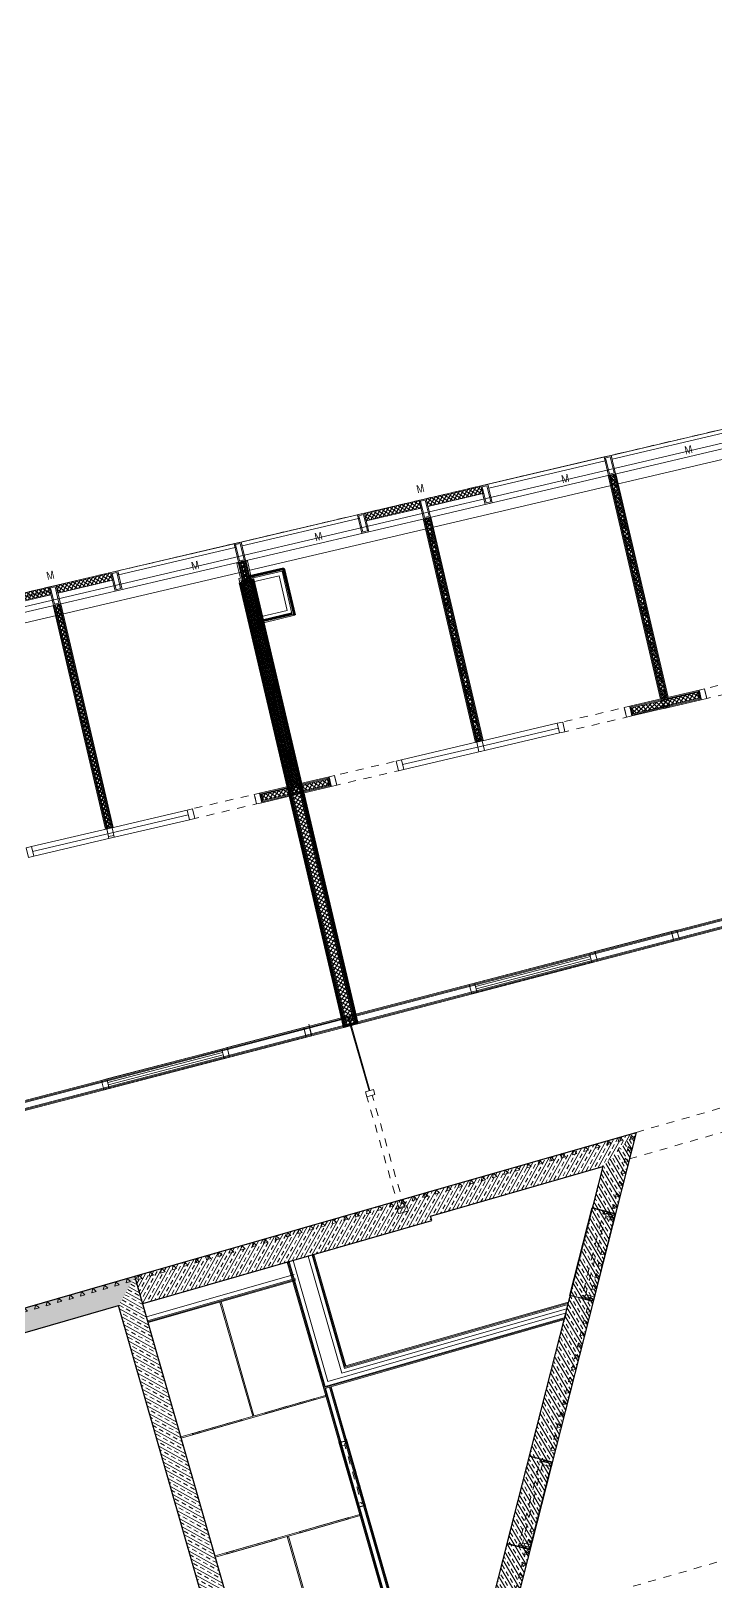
# Model space of a CAD drawing. Header units: metres. Extents: x 66528 to 66676, y 35171 to 35248.
# Drawn here: x 66561.99 to 66570.64, y 35195.59 to 35215.17 of the extents above; entities that cross this region are included whole.
import ezdxf

# ---------------------------------------------------------------- set-up
doc = ezdxf.new("R2010")
doc.units = ezdxf.units.M
doc.header["$LTSCALE"] = 0.00254
for name, pattern in [('Ohne Titel-22', [0.78736, 0.39368, -0.39368]), ('Ohne Titel-26', [0.629921, 0.314961, -0.314961]), ('Ohne Titel-4', [0.905512, 0.590551, -0.314961])]:
    doc.linetypes.add(name, pattern=pattern)
for name, color, linetype, lineweight in [('AUSBAU - Darstellungen - Akustik', 7, 'Continuous', 13), ('AUSBAU - Darstellungen - Fassade', 7, 'Continuous', 13), ('AUSBAU - Darstellungen - Trockenbau', 7, 'Continuous', 13), ('AUSBAU - Darstellungen - WC - Trennwände', 7, 'Continuous', 13), ('AUSBAU - Darstellungen - Wände - Mauerwerk', 7, 'Continuous', 25), ('AUSBAU - Objekte - Türen', 7, 'Continuous', 13), ('ROHBAU - Darstellungen - Brandwand', 7, 'Continuous', 25), ('ROHBAU - Darstellungen - Decken', 150, 'Continuous', 25), ('ROHBAU - Darstellungen - Sichtbetonklassen', 7, 'Continuous', 5), ('ROHBAU - Darstellungen - Wände', 7, 'Continuous', 25)]:
    doc.layers.add(name, color=color, linetype=linetype, lineweight=lineweight)
doc.styles.add('Arial Narrow', font='ARIALN.TTF')
pattern_1 = [(-31.81, (-49097.831047, 56890.965385), (-0.021084164869, -0.033992028356), []), (-121.81, (-49097.942617, 56890.78551), (-0.034095060302, 0.020917142802), [])]
pattern_2 = [(45, (-66593.299683, -34821.13429), (0.028284271247, -0.028284271247), []), (-45, (-66593.150012, -34821.28396), (-0.02814516536, -0.028422696334), [])]
pattern_3 = [(-45, (-34821.13429, 66593.299683), (-0.028284271247, -0.028284271247), []), (-135, (-34821.28396, 66593.150012), (-0.028422696334, 0.02814516536), [])]
pattern_4 = [(148.19, (115660.147995, -21683.035502), (0.02108416487, 0.033992028356), []), (58.19, (115660.259566, -21682.855628), (0.034095060302, -0.020917142802), [])]

# ---------------------------------------------------------------- blocks, each defined once
blk = doc.blocks.new('SB 4')
at = {"layer": 'ROHBAU - Darstellungen - Sichtbetonklassen', "color": 251, "linetype": 'Continuous', "lineweight": 5, "flags": 128}
for points in [[(-0.121, -0.05), (-0.15, 0), (-0.179, -0.05)], [(-0.029, -0.05), (0, 0), (0.029, -0.05)]]:
    blk.add_lwpolyline(points, close=True, dxfattribs=at)
blk = doc.blocks.new('Gruppe-190-1')
at = {"layer": 'ROHBAU - Darstellungen - Sichtbetonklassen', "color": 7, "rotation": 255.8550094128717}
for p in [(66569.574, 35201.046), (66569.5, 35200.755), (66569.426, 35200.463), (66569.352, 35200.172), (66569.204, 35199.589), (66569.129, 35199.297), (66569.055, 35199.006), (66568.981, 35198.715), (66568.907, 35198.423), (66568.833, 35198.132), (66568.758, 35197.84), (66568.684, 35197.549), (66568.684, 35197.549), (66568.684, 35197.549), (66568.61, 35197.257), (66568.61, 35197.257), (66568.313, 35196.091), (66568.239, 35195.8), (66568.165, 35195.509), (66568.091, 35195.217), (66568.017, 35194.926)]:
    blk.add_blockref('SB 4', p, dxfattribs=at)
blk = doc.blocks.new('Gruppe-191-1')
at = {"layer": 'ROHBAU - Darstellungen - Sichtbetonklassen', "color": 7, "rotation": 16.15500941286637}
for p in [(66569.276, 35201.165), (66569.42, 35201.207), (66568.698, 35200.999), (66568.987, 35201.082), (66567.831, 35200.75), (66568.12, 35200.833), (66568.12, 35200.833), (66568.409, 35200.916), (66567.252, 35200.584), (66567.541, 35200.667), (66566.674, 35200.418), (66566.963, 35200.501), (66565.807, 35200.169), (66566.096, 35200.252), (66566.385, 35200.335), (66565.229, 35200.003), (66565.518, 35200.086), (66564.362, 35199.754), (66564.651, 35199.837), (66564.94, 35199.92), (66563.784, 35199.588), (66564.073, 35199.671), (66563.205, 35199.422), (66563.495, 35199.505), (66563.495, 35199.505), (66562.338, 35199.173), (66562.627, 35199.256), (66562.916, 35199.339), (66561.76, 35199.007), (66562.049, 35199.09), (66561.182, 35198.841), (66561.471, 35198.924), (66560.315, 35198.592), (66560.604, 35198.675), (66560.893, 35198.758), (66559.737, 35198.426), (66560.026, 35198.509), (66559.159, 35198.26), (66559.448, 35198.343), (66558.291, 35198.011), (66558.58, 35198.094), (66558.869, 35198.177), (66558.869, 35198.177), (66557.713, 35197.845), (66558.002, 35197.928), (66556.846, 35197.596), (66557.135, 35197.679), (66557.424, 35197.762), (66556.268, 35197.43), (66556.557, 35197.513), (66555.69, 35197.264), (66555.979, 35197.347), (66554.823, 35197.015), (66555.112, 35197.098), (66555.401, 35197.181), (66554.244, 35196.849), (66554.533, 35196.932), (66553.666, 35196.683), (66553.955, 35196.766), (66553.377, 35196.6), (66551.065, 35195.936), (66551.354, 35196.019)]:
    blk.add_blockref('SB 4', p, dxfattribs=at)
blk = doc.blocks.new('Tür_STB_114cm_30cm')
at = {"layer": 'AUSBAU - Objekte - Türen', "lineweight": 25}
for p, q in [((-1.14, 0.15), (-1.14, -0.15)), ((0, 0.15), (0, -0.15)), ((0, 0.15), (0, -0.15))]:
    blk.add_line(p, q, dxfattribs=at)
at = {"layer": 'AUSBAU - Objekte - Türen', "color": 254, "lineweight": 5}
for p, q in [((-1.115, 0.135), (-1.14, 0.015)), ((-1.115, 0.015), (-1.14, 0.135)), ((-0.025, 0.135), (0, 0.015)), ((-0.025, 0.015), (0, 0.135))]:
    blk.add_line(p, q, dxfattribs=at)
at = {"layer": 'AUSBAU - Objekte - Türen', "color": 255, "linetype": 'Continuous', "lineweight": 25, "flags": 128}
blk.add_lwpolyline([(-1.14, 0.15), (-1.14, -0.15), (0, -0.15), (0, 0.15)], close=True, dxfattribs=at)
at = {"layer": 'AUSBAU - Objekte - Türen', "lineweight": 18, "flags": 128}
for points in [[(-1.115, 0.135), (-1.115, 0.015), (-1.14, 0.015), (-1.14, 0.135)], [(-1.125, 0.15), (-1.08, 0.15), (-1.08, 0.04), (-1.1, 0.04), (-1.1, 0), (-1.125, 0), (-1.125, 0.015), (-1.115, 0.015), (-1.115, 0.135), (-1.125, 0.135)], [(-0.015, 0.15), (-0.06, 0.15), (-0.06, 0.04), (-0.04, 0.04), (-0.04, 0), (-0.015, 0), (-0.015, 0.015), (-0.025, 0.015), (-0.025, 0.135), (-0.015, 0.135)], [(-0.025, 0.135), (-0.025, 0.015), (0, 0.015), (0, 0.135)]]:
    blk.add_lwpolyline(points, close=True, dxfattribs=at)
at = {"layer": 'AUSBAU - Objekte - Türen', "color": 9, "linetype": 'Ohne Titel-26', "lineweight": 5, "flags": 128}
blk.add_lwpolyline([(-1.1, 0.04), (-0.04, 0.04), (-0.04, 0), (-1.1, 0)], close=True, dxfattribs=at)
blk = doc.blocks.new('Nieschentür_2')
at = {"layer": 'AUSBAU - Objekte - Türen', "color": 253, "linetype": 'Ohne Titel-22'}
for p, q in [((0, -1.217), (0, 0.254)), ((0.07, -1.217), (0.07, 0.254))]:
    blk.add_line(p, q, dxfattribs=at)
at = {"layer": 'AUSBAU - Objekte - Türen'}
blk.add_line((0, -1.116), (0.07, -1.116), dxfattribs=at)
at = {"layer": 'AUSBAU - Objekte - Türen', "linetype": 'Ohne Titel-22'}
blk.add_line((0.07, -1.217), (0, -1.217), dxfattribs=at)
at = {"layer": 'AUSBAU - Objekte - Türen', "flags": 128}
for points in [[(0.07, 0.254), (-0.035, 0.254), (-0.035, 0.319), (0.07, 0.319)], [(0.095, -1.276), (-0.035, -1.276), (-0.035, -1.206), (0.095, -1.206)]]:
    blk.add_lwpolyline(points, close=True, dxfattribs=at)
blk = doc.blocks.new('BTS_kombi_flurtür_OG4')
at = {"layer": 'AUSBAU - Objekte - Türen', "linetype": 'Continuous'}
for p, q in [((-0.75, 0.077), (0.75, 0.077)), ((-0.75, 0.047), (0.75, 0.047))]:
    blk.add_line(p, q, dxfattribs=at)
at = {"layer": 'AUSBAU - Objekte - Türen', "linetype": 'Continuous', "lineweight": 5, "flags": 128}
for points in [[(-0.82, 0.125), (-0.75, 0.125), (-0.75, 0), (-0.82, 0)], [(-0.75, 0.125), (0.75, 0.125), (0.75, 0), (-0.75, 0)]]:
    blk.add_lwpolyline(points, close=True, dxfattribs=at)
at = {"layer": 'AUSBAU - Objekte - Türen', "flags": 128}
for points in [[(0.75, 0.125), (0.75, 0), (0.82, 0), (0.82, 0.125)], [(1.82, 0.125), (1.82, 0), (1.89, 0), (1.89, 0.125)]]:
    blk.add_lwpolyline(points, close=True, dxfattribs=at)
at = {"layer": 'AUSBAU - Objekte - Türen', "color": 255, "linetype": 'Continuous', "flags": 128}
blk.add_lwpolyline([(1.82, 0.125), (1.82, 0), (0.82, 0), (0.82, 0.125)], close=True, dxfattribs=at)
at = {"layer": 'AUSBAU - Objekte - Türen', "color": 253, "linetype": 'Ohne Titel-22', "flags": 128}
blk.add_lwpolyline([(1.82, 0.125), (1.82, 0), (0.82, 0), (0.82, 0.125)], close=True, dxfattribs=at)
blk = doc.blocks.new('WC_Tür_Leichtbau')
at = {"layer": 'AUSBAU - Darstellungen - WC - Trennwände', "flags": 128}
for points in [[(-0.3125, 0.0075), (-0.3125, -0.0075), (-0.3255, -0.0075), (-0.3255, 0.0075)], [(0.3255, 0.0075), (0.3255, -0.0075), (0.3125, -0.0075), (0.3125, 0.0075)]]:
    blk.add_lwpolyline(points, close=True, dxfattribs=at)
at = {"layer": 'AUSBAU - Darstellungen - WC - Trennwände', "color": 255, "linetype": 'Continuous', "flags": 128}
blk.add_lwpolyline([(0.3125, 0.0075), (0.3125, -0.0075), (-0.3125, -0.0075), (-0.3125, 0.0075)], close=True, dxfattribs=at)
at = {"layer": 'AUSBAU - Darstellungen - WC - Trennwände', "color": 253, "linetype": 'Ohne Titel-22', "flags": 128}
blk.add_lwpolyline([(0.3125, 0.0075), (0.3125, -0.0075), (-0.3125, -0.0075), (-0.3125, 0.0075)], close=True, dxfattribs=at)
blk = doc.blocks.new('Gl. 100_Anschluß A1 (2D)')
at = {"layer": 'AUSBAU - Darstellungen - Trockenbau', "linetype": 'Continuous', "lineweight": 5}
h = blk.add_hatch(dxfattribs=at)
h.set_pattern_fill('MF_IN WAND', color=253, style=0, pattern_type=2)
h.set_pattern_definition(pattern_2)
h.paths.add_polyline_path([(-0.05, 0.2525), (-0.05, 0.2775), (0.05, 0.2775), (0.05, 0.2525)])
at = {"layer": 'AUSBAU - Darstellungen - Trockenbau'}
for p, q in [((-0.0625, 0.2975), (-0.0875, 0.2975)), ((-0.0875, 0.2025), (-0.0875, 0.2975)), ((-0.0875, 0.2025), (-0.0425, 0.2025)), ((-0.0425, 0.2025), (-0.0675, 0.2025)), ((-0.0675, 0.01), (-0.0675, 0.2025)), ((-0.0625, 0.2275), (-0.0625, 0.2975)), ((-0.0625, 0.2525), (-0.0175, 0.2525)), ((-0.0625, 0.2275), (-0.0175, 0.2275)), ((-0.0625, 0.2275), (-0.0175, 0.2275)), ((-0.05, 0.2525), (-0.05, 0.318)), ((-0.0425, 0.01), (-0.0425, 0.2025)), ((-0.0425, 0.01), (-0.0425, 0.2025)), ((-0.0175, 0.2775), (-0.0175, 0.01)), ((-0.0175, 0.2775), (0.0175, 0.2775)), ((-0.0175, 0.2275), (-0.0175, 0.2525)), ((-0.0175, 0.01), (-0.0175, 0.2275)), ((0.0175, 0.2775), (0.0175, 0.01)), ((0.0175, 0.2525), (0.075, 0.2525)), ((0.0175, 0.2275), (0.0175, 0.2525)), ((0.0175, 0.2275), (0.0175, 0.01)), ((0.0175, 0.2275), (0.075, 0.2275)), ((0.0175, 0.2275), (0.0625, 0.2275)), ((0.0425, 0.2025), (0.0425, 0.01)), ((0.0425, 0.2025), (0.0425, 0.01)), ((0.0425, 0.2025), (0.0675, 0.2025)), ((0.0425, 0.2025), (0.0875, 0.2025)), ((0.05, 0.2525), (0.05, 0.318)), ((0.0625, 0.2975), (0.0625, 0.2275)), ((0.0625, 0.2975), (0.0875, 0.2975)), ((0.0675, 0.2025), (0.0675, 0.01)), ((0.0875, 0.2975), (0.0875, 0.2025)), ((-0.0425, 0.01), (-0.0675, 0.01)), ((-0.0175, 0.01), (-0.0425, 0.01)), ((-0.0175, 0.01), (0.0175, 0.01)), ((0.0175, 0.01), (0.0425, 0.01)), ((0.0425, 0.01), (0.0675, 0.01))]:
    blk.add_line(p, q, dxfattribs=at)
at = {"layer": 'AUSBAU - Darstellungen - Trockenbau', "lineweight": 50}
blk.add_line((-0.05, 0.2775), (0.05, 0.2775), dxfattribs=at)
at = {"layer": 'AUSBAU - Darstellungen - Trockenbau', "flags": 128}
blk.add_lwpolyline([(-0.0175, 0.01), (0.0175, 0.01), (0.0175, 0), (-0.0175, 0)], close=True, dxfattribs=at)
blk = doc.blocks.new('Pfosten ab 1.OG (2D)')
at = {"layer": 'AUSBAU - Darstellungen - Fassade', "flags": 128}
for points in [[(-0.045, 0.12), (0.045, 0.12), (0.045, -0.12), (-0.045, -0.12)], [(-0.03, 0.105), (0.03, 0.105), (0.03, -0.105), (-0.03, -0.105)]]:
    blk.add_lwpolyline(points, close=True, dxfattribs=at)
blk = doc.blocks.new('BTS-N_klappe1_OG4_GR (2D)')
at = {"layer": 'AUSBAU - Darstellungen - Fassade', "linetype": 'Continuous', "lineweight": 5}
h = blk.add_hatch(dxfattribs=at)
h.set_pattern_fill('DÄMMUNG GRAU', color=251, style=0, pattern_type=2)
h.set_pattern_definition([(45, (0, 0), (0.0264583, -0.0264583), []), (-45, (0.074835, -0.074835), (-0.0263285, -0.0265881), [])])
h.paths.add_polyline_path([(0.755, 0), (0.045, 0), (0.045, -0.1), (0.755, -0.1)])
at = {"layer": 'AUSBAU - Darstellungen - Fassade'}
for p, q in [((2.4, 0), (0, 0)), ((2.4, -0.24), (0, -0.24))]:
    blk.add_line(p, q, dxfattribs=at)
at = {"layer": 'AUSBAU - Darstellungen - Fassade', "flags": 128}
for points in [[(0.755, 0), (0.045, 0), (0.045, -0.1), (0.755, -0.1)], [(0.845, 0), (2.355, 0), (2.355, -0.05), (0.845, -0.05)]]:
    blk.add_lwpolyline(points, close=True, dxfattribs=at)
at = {"layer": 'AUSBAU - Darstellungen - Fassade', "color": 7}
for p in [(0, -0.12), (0.8, -0.12), (2.4, -0.12)]:
    blk.add_blockref('Pfosten ab 1.OG (2D)', p, dxfattribs=at)
blk = doc.blocks.new('Symbol-10 (2D)')
at = {"layer": 'AUSBAU - Darstellungen - Fassade'}
for p, q in [((0, 0.24), (1.6, 0.24)), ((0, 0), (1.6, 0))]:
    blk.add_line(p, q, dxfattribs=at)
at = {"layer": 'AUSBAU - Darstellungen - Fassade', "flags": 128}
blk.add_lwpolyline([(0.045, 0.05), (1.555, 0.05), (1.555, 0), (0.045, 0)], close=True, dxfattribs=at)
at = {"layer": 'AUSBAU - Darstellungen - Fassade', "color": 7, "xscale": -1, "rotation": 180}
blk.add_blockref('Pfosten ab 1.OG (2D)', (0, 0.12), dxfattribs=at)
blk = doc.blocks.new('Tür_TB_87.5cm_10cm-2')
at = {"layer": 'AUSBAU - Objekte - Türen', "lineweight": 18}
for p, q in [((-0.443, 0), (-0.443, -0.013)), ((-0.443, -0.013), (-0.443, 0)), ((0.432, 0), (0.432, -0.013)), ((0.432, -0.013), (0.432, 0)), ((-0.443, -0.013), (-0.428, -0.013)), ((-0.443, -0.1), (-0.443, -0.087)), ((-0.443, -0.087), (-0.443, -0.1)), ((-0.428, -0.087), (-0.443, -0.087)), ((0.432, -0.013), (0.417, -0.013)), ((0.417, -0.087), (0.432, -0.087)), ((0.432, -0.1), (0.432, -0.087)), ((0.432, -0.087), (0.432, -0.1))]:
    blk.add_line(p, q, dxfattribs=at)
at = {"layer": 'AUSBAU - Objekte - Türen', "color": 255, "lineweight": 25, "flags": 128}
blk.add_lwpolyline([(-0.443, 0), (-0.443, -0.013), (-0.428, -0.013), (-0.428, -0.087), (-0.443, -0.087), (-0.443, -0.1), (0.432, -0.1), (0.432, -0.087), (0.417, -0.087), (0.417, -0.013), (0.432, -0.013), (0.432, 0)], close=True, dxfattribs=at)
at = {"layer": 'AUSBAU - Objekte - Türen', "lineweight": 18, "flags": 128}
for points in [[(-0.428, -0.1), (-0.383, -0.1), (-0.383, -0.04), (-0.398, -0.04), (-0.398, 0), (-0.428, 0)], [(0.417, -0.1), (0.372, -0.1), (0.372, -0.04), (0.387, -0.04), (0.387, 0), (0.417, 0)]]:
    blk.add_lwpolyline(points, close=True, dxfattribs=at)
at = {"layer": 'AUSBAU - Objekte - Türen', "color": 9, "linetype": 'Ohne Titel-26', "lineweight": 5, "flags": 128}
blk.add_lwpolyline([(-0.383, -0.04), (-0.398, -0.04), (-0.398, -0.02), (-0.398, 0), (0.387, 0), (0.387, -0.04), (0.373, -0.04)], close=True, dxfattribs=at)

msp = doc.modelspace()

# ---------------------------------------------------------------- hatches: boundary and pattern name
at = {"layer": 'AUSBAU - Darstellungen - Trockenbau', "linetype": 'Continuous', "lineweight": 5}
h = msp.add_hatch(dxfattribs=at)
h.set_pattern_fill('MF_IN WAND', color=253, angle=-256.81, style=0, pattern_type=2)
h.set_pattern_definition([(148.19, (115669.494735, -21680.844965), (0.02108416487, 0.033992028356), []), (58.19, (115669.606305, -21680.66509), (0.034095060302, -0.020917142802), [])])
h.paths.add_polyline_path([(66569.964, 35206.744), (66570.013, 35206.755), (66569.351, 35209.578), (66569.303, 35209.567)])
h = msp.add_hatch(dxfattribs=at)
h.set_pattern_fill('MF_IN WAND', color=253, angle=-90, style=0, pattern_type=2)
h.set_pattern_definition(pattern_3)
h.paths.add_polyline_path([(66570.013, 35206.755), (66569.964, 35206.744), (66569.303, 35209.567), (66569.351, 35209.578)])
h = msp.add_hatch(dxfattribs=at)
h.set_pattern_fill('MF_IN WAND', color=253, angle=103.19, style=0, pattern_type=2)
h.set_pattern_definition([(148.19, (49097.831047, -56890.965385), (0.021084164869, 0.033992028356), []), (58.19, (49097.942617, -56890.78551), (0.034095060302, -0.020917142802), [])])
h.paths.add_polyline_path([(66567.628, 35206.196), (66567.676, 35206.207), (66567.015, 35209.031), (66566.966, 35209.019)])
h = msp.add_hatch(dxfattribs=at)
h.set_pattern_fill('MF_IN WAND', color=253, angle=-90, style=0, pattern_type=2)
h.set_pattern_definition(pattern_3)
h.paths.add_polyline_path([(66567.676, 35206.207), (66567.628, 35206.196), (66566.966, 35209.019), (66567.015, 35209.031)])
h = msp.add_hatch(dxfattribs=at)
h.set_pattern_fill('MF_IN WAND', color=253, angle=-90, style=0, pattern_type=2)
h.set_pattern_definition(pattern_3)
h.paths.add_polyline_path([(66567.676, 35206.207), (66567.628, 35206.196), (66566.966, 35209.019), (66567.015, 35209.031)])
h = msp.add_hatch(dxfattribs=at)
h.set_pattern_fill('MF_IN WAND', color=253, angle=103.19, style=0, pattern_type=2)
h.set_pattern_definition([(148.19, (49097.831046, -56890.965385), (0.02108416487, 0.033992028356), []), (58.19, (49097.942617, -56890.78551), (0.034095060302, -0.020917142802), [])])
h.paths.add_polyline_path([(66565.291, 35205.648), (66565.34, 35205.66), (66564.678, 35208.483), (66564.629, 35208.472)])
h = msp.add_hatch(dxfattribs=at)
h.set_pattern_fill('MF_IN WAND', color=253, angle=103.1922, style=0, pattern_type=2)
h.set_pattern_definition([(148.1922, (49100.015466, -56889.080123), (0.021082859654, 0.033992837905), []), (58.1922, (49100.12703, -56888.900244), (0.034095863437, -0.020915833631), [])])
h.paths.add_polyline_path([(66565.979, 35202.603), (66566.076, 35202.628), (66564.76, 35208.242), (66564.663, 35208.219)])
h = msp.add_hatch(dxfattribs=at)
h.set_pattern_fill('MF_IN WAND', color=253, angle=-256.81, style=0, pattern_type=2)
h.set_pattern_definition(pattern_4)
h.paths.add_polyline_path([(66562.954, 35205.101), (66563.003, 35205.112), (66562.341, 35207.936), (66562.293, 35207.924)])
h = msp.add_hatch(dxfattribs=at)
h.set_pattern_fill('MF_IN WAND', color=253, angle=-256.81, style=0, pattern_type=2)
h.set_pattern_definition(pattern_4)
h.paths.add_polyline_path([(66562.954, 35205.101), (66563.003, 35205.112), (66562.341, 35207.936), (66562.293, 35207.924)])
h = msp.add_hatch(dxfattribs=at)
h.set_pattern_fill('MF_IN WAND', color=253, angle=-166.81, style=0, pattern_type=2)
h.set_pattern_definition([(238.19, (123462.629074, 84307.951467), (-0.033992028356, 0.02108416487), []), (148.19, (123462.4492, 84308.063037), (0.020917142802, 0.034095060302), [])])
h.paths.add_polyline_path([(66570.45, 35206.755), (66570.433, 35206.828), (66569.946, 35206.714), (66569.963, 35206.641)])
h = msp.add_hatch(dxfattribs=at)
h.set_pattern_fill('MF_IN WAND', color=253, style=0, pattern_type=2)
h.set_pattern_definition(pattern_2)
h.paths.add_polyline_path([(66569.573, 35206.549), (66569.556, 35206.622), (66570.043, 35206.736), (66570.06, 35206.663)])
h = msp.add_hatch(dxfattribs=at)
h.set_pattern_fill('MF_IN WAND', color=253, angle=-166.81, style=0, pattern_type=2)
h.set_pattern_definition([(-121.81, (56890.965385, 49097.831047), (-0.03399202836, 0.02108416487), []), (-211.81, (56890.78551, 49097.942618), (0.0209171428, 0.0340950603), [])])
h.paths.add_polyline_path([(66565.776, 35205.659), (66565.759, 35205.732), (66565.272, 35205.618), (66565.289, 35205.545)])
h = msp.add_hatch(dxfattribs=at)
h.set_pattern_fill('HINTERLEGUNG_FLÄCHEN_TROCKENBAU', color=9, style=0, pattern_type=2)
h.set_pattern_definition([(45, (0, 0), (0.0396875, -0.0396875), [])])
h.paths.add_polyline_path([(66566.055, 35202.71), (66565.96, 35202.685), (66565.975, 35202.627), (66566.07, 35202.652)])
at = {"layer": 'AUSBAU - Darstellungen - Wände - Mauerwerk', "linetype": 'Continuous', "lineweight": 5}
h = msp.add_hatch(dxfattribs=at)
h.set_pattern_fill('MF_IN WAND', color=253, angle=-76.81, style=0, pattern_type=2)
h.set_pattern_definition(pattern_1)
h.paths.add_polyline_path([(66564.678, 35208.483), (66564.629, 35208.472), (66565.291, 35205.648), (66565.34, 35205.66)])
h = msp.add_hatch(dxfattribs=at)
h.set_pattern_fill('MF_IN WAND', color=253, angle=-76.81, style=0, pattern_type=2)
h.set_pattern_definition(pattern_1)
h.paths.add_polyline_path([(66562.341, 35207.936), (66562.293, 35207.924), (66562.954, 35205.101), (66563.003, 35205.112)])
h = msp.add_hatch(dxfattribs=at)
h.set_pattern_fill('MF_IN WAND', color=253, angle=-166.81, style=0, pattern_type=2)
h.set_pattern_definition([(-121.81, (56890.965386, 49097.831046), (-0.03399202836, 0.02108416487), []), (-211.81, (56890.78551, 49097.942617), (0.0209171428, 0.0340950603), [])])
h.paths.add_polyline_path([(66565.387, 35205.568), (66565.37, 35205.641), (66564.883, 35205.527), (66564.9, 35205.454)])
at = {"layer": 'ROHBAU - Darstellungen - Brandwand', "linetype": 'Continuous', "lineweight": 5}
h = msp.add_hatch(dxfattribs=at)
h.set_pattern_fill('STAHLBETON 1_5MM', angle=106.0207, style=0, pattern_type=2)
h.set_pattern_definition([(151.02071389, (0, 0), (0.03633700434, 0.06560961908), []), (151.02071389, (0.01938, 0.03499), (0.03633700434, 0.06560961908), [0.06, -0.04])])
h.paths.add_polyline_path([(66564.819, 35194.163), (66564.53, 35194.081), (66563.095, 35199.079), (66563.301, 35199.45)])
at = {"layer": 'ROHBAU - Darstellungen - Wände', "linetype": 'Continuous', "lineweight": 5}
h = msp.add_hatch(dxfattribs=at)
h.set_pattern_fill('STAHLBETON 1_5MM', angle=16.0207, style=0, pattern_type=2)
h.set_pattern_definition([(61.02072459, (0, 0), (0.06560962586, -0.03633699209), []), (61.02072459, (0.03499, -0.01938), (0.06560962586, -0.03633699209), [0.06, -0.04])])
h.paths.add_polyline_path([(66567.036, 35200.21), (66566.953, 35200.499), (66569.631, 35201.267), (66569.211, 35200.835)])
h = msp.add_hatch(dxfattribs=at)
h.set_pattern_fill('STAHLBETON 1_5MM', angle=-104.2793, style=0, pattern_type=2)
h.set_pattern_definition([(-59.27927541, (0, 0), (-0.06447506593, -0.03831404277), []), (-59.27927541, (-0.03439, -0.020435), (-0.06447506593, -0.03831404277), [0.06, -0.04])])
h.paths.add_polyline_path([(66569.211, 35200.835), (66569.631, 35201.267), (66567.974, 35194.757), (66567.726, 35194.998)])
h = msp.add_hatch(dxfattribs=at)
h.set_pattern_fill('STAHLBETON 1_5MM', angle=16.0207, style=0, pattern_type=2)
h.set_pattern_definition([(61.02072459, (0, 0), (0.06560962586, -0.03633699209), []), (61.02072459, (0.03499, -0.01938), (0.06560962586, -0.03633699209), [0.06, -0.04])])
h.paths.add_polyline_path([(66563.4, 35199.104), (66563.301, 35199.45), (66566.953, 35200.499), (66567.053, 35200.153)])
h = msp.add_hatch(dxfattribs=at)
h.set_pattern_fill('STAHLBETON 1_5MM', angle=16.0207, style=0, pattern_type=2)
h.set_pattern_definition([(61.02072459, (0, 0), (0.06560962586, -0.03633699209), []), (61.02072459, (0.03499, -0.01938), (0.06560962586, -0.03633699209), [0.06, -0.04])])
h.paths.add_polyline_path([(66554.039, 35196.478), (66553.667, 35196.684), (66563.301, 35199.45), (66563.095, 35199.079)])

# ---------------------------------------------------------------- linework, layer by layer
at = {"layer": 'AUSBAU - Darstellungen - Akustik'}
for p, q in [((66570.06, 35206.663), (66569.583, 35206.552)), ((66569.963, 35206.641), (66570.44, 35206.752)), ((66565.387, 35205.568), (66564.91, 35205.456))]:
    msp.add_line(p, q, dxfattribs=at)
at = {"layer": 'AUSBAU - Darstellungen - Trockenbau', "color": 253, "linetype": 'Ohne Titel-22', "lineweight": 13}
for p, q in [((66571.609, 35210.354), (66569.272, 35209.806)), ((66566.936, 35209.259), (66569.272, 35209.806)), ((66566.936, 35209.259), (66564.599, 35208.711)), ((66562.262, 35208.164), (66559.926, 35207.616))]:
    msp.add_line(p, q, dxfattribs=at)
at = {"layer": 'AUSBAU - Darstellungen - Trockenbau', "color": 7, "linetype": 'Continuous', "lineweight": 13}
for p, q in [((66593.807, 35209.992), (66565.99, 35202.735)), ((66593.836, 35209.87), (66566.022, 35202.614)), ((66569.376, 35209.584), (66569.278, 35209.561)), ((66569.278, 35209.561), (66569.376, 35209.584)), ((66569.94, 35206.738), (66569.278, 35209.561)), ((66569.94, 35206.738), (66569.278, 35209.561)), ((66570.037, 35206.761), (66569.376, 35209.584)), ((66570.037, 35206.761), (66569.376, 35209.584)), ((66567.039, 35209.037), (66566.942, 35209.014)), ((66566.942, 35209.014), (66567.039, 35209.037)), ((66566.942, 35209.014), (66567.039, 35209.037)), ((66567.603, 35206.19), (66566.942, 35209.014)), ((66567.603, 35206.19), (66566.942, 35209.014)), ((66567.603, 35206.19), (66566.942, 35209.014)), ((66567.701, 35206.213), (66567.039, 35209.037)), ((66567.701, 35206.213), (66567.039, 35209.037)), ((66567.701, 35206.213), (66567.039, 35209.037)), ((66564.702, 35208.489), (66564.605, 35208.466)), ((66565.267, 35205.643), (66564.605, 35208.466)), ((66565.364, 35205.665), (66564.702, 35208.489)), ((66562.366, 35207.941), (66562.268, 35207.918)), ((66562.366, 35207.941), (66562.268, 35207.918)), ((66562.93, 35205.095), (66562.268, 35207.918)), ((66562.93, 35205.095), (66562.268, 35207.918)), ((66563.027, 35205.118), (66562.366, 35207.941)), ((66563.027, 35205.118), (66562.366, 35207.941)), ((66570.427, 35206.852), (66569.94, 35206.738)), ((66570.427, 35206.852), (66570.455, 35206.73)), ((66569.551, 35206.647), (66570.037, 35206.761)), ((66569.551, 35206.647), (66569.579, 35206.525)), ((66569.579, 35206.525), (66570.066, 35206.639)), ((66570.037, 35206.761), (66569.94, 35206.738)), ((66569.94, 35206.738), (66570.037, 35206.761)), ((66570.455, 35206.73), (66569.969, 35206.616)), ((66565.753, 35205.757), (66565.267, 35205.643)), ((66565.364, 35205.665), (66565.267, 35205.643)), ((66565.782, 35205.635), (66565.295, 35205.521)), ((66565.753, 35205.757), (66565.782, 35205.635)), ((66552.649, 35199.254), (66565.992, 35202.735)), ((66565.99, 35202.735), (66566.022, 35202.614)), ((66566.02, 35202.613), (66565.992, 35202.735)), ((66552.589, 35199.109), (66566.02, 35202.613)), ((66565.299, 35199.649), (66565.226, 35199.628)), ((66565.686, 35198.028), (66565.226, 35199.628)), ((66565.737, 35198.121), (66565.299, 35199.649)), ((66565.49, 35199.704), (66565.562, 35199.725)), ((66565.49, 35199.704), (66565.915, 35198.224)), ((66565.562, 35199.725), (66565.967, 35198.317)), ((66565.311, 35199.47), (66563.449, 35198.936)), ((66565.331, 35199.398), (66563.469, 35198.864)), ((66568.751, 35198.986), (66565.737, 35198.121)), ((66565.915, 35198.224), (66568.754, 35199.039)), ((66565.967, 35198.317), (66568.775, 35199.123)), ((66568.751, 35198.986), (66568.729, 35198.902)), ((66568.754, 35199.039), (66568.775, 35199.123)), ((66563.449, 35198.936), (66563.469, 35198.864)), ((66568.729, 35198.902), (66565.686, 35198.028)), ((66565.686, 35198.028), (66566.628, 35194.745)), ((66565.782, 35198.055), (66566.725, 35194.773))]:
    msp.add_line(p, q, dxfattribs=at)
at = {"layer": 'AUSBAU - Darstellungen - Trockenbau', "color": 7, "linetype": 'Continuous', "lineweight": 5}
for p, q in [((66593.81, 35209.98), (66565.993, 35202.723)), ((66593.81, 35209.98), (66565.993, 35202.723)), ((66593.813, 35209.967), (66565.996, 35202.71)), ((66593.813, 35209.967), (66565.996, 35202.71)), ((66593.83, 35209.894), (66566.015, 35202.638)), ((66593.83, 35209.894), (66566.015, 35202.638)), ((66593.833, 35209.882), (66566.018, 35202.626)), ((66593.833, 35209.882), (66566.018, 35202.626)), ((66569.952, 35206.741), (66569.29, 35209.564)), ((66569.952, 35206.741), (66569.29, 35209.564)), ((66569.952, 35206.741), (66569.29, 35209.564)), ((66569.952, 35206.741), (66569.29, 35209.564)), ((66569.964, 35206.744), (66569.303, 35209.567)), ((66569.964, 35206.744), (66569.303, 35209.567)), ((66569.964, 35206.744), (66569.303, 35209.567)), ((66569.964, 35206.744), (66569.303, 35209.567)), ((66570.013, 35206.755), (66569.351, 35209.578)), ((66570.013, 35206.755), (66569.351, 35209.578)), ((66570.013, 35206.755), (66569.351, 35209.578)), ((66570.013, 35206.755), (66569.351, 35209.578)), ((66570.025, 35206.758), (66569.364, 35209.581)), ((66570.025, 35206.758), (66569.364, 35209.581)), ((66570.025, 35206.758), (66569.364, 35209.581)), ((66570.025, 35206.758), (66569.364, 35209.581)), ((66567.616, 35206.193), (66566.954, 35209.017)), ((66567.616, 35206.193), (66566.954, 35209.017)), ((66567.616, 35206.193), (66566.954, 35209.017)), ((66567.616, 35206.193), (66566.954, 35209.017)), ((66567.616, 35206.193), (66566.954, 35209.017)), ((66567.616, 35206.193), (66566.954, 35209.017)), ((66567.628, 35206.196), (66566.966, 35209.019)), ((66567.628, 35206.196), (66566.966, 35209.019)), ((66567.628, 35206.196), (66566.966, 35209.019)), ((66567.628, 35206.196), (66566.966, 35209.019)), ((66567.628, 35206.196), (66566.966, 35209.019)), ((66567.628, 35206.196), (66566.966, 35209.019)), ((66567.676, 35206.207), (66567.015, 35209.031)), ((66567.676, 35206.207), (66567.015, 35209.031)), ((66567.676, 35206.207), (66567.015, 35209.031)), ((66567.676, 35206.207), (66567.015, 35209.031)), ((66567.676, 35206.207), (66567.015, 35209.031)), ((66567.676, 35206.207), (66567.015, 35209.031)), ((66567.689, 35206.21), (66567.027, 35209.034)), ((66567.689, 35206.21), (66567.027, 35209.034)), ((66567.689, 35206.21), (66567.027, 35209.034)), ((66567.689, 35206.21), (66567.027, 35209.034)), ((66567.689, 35206.21), (66567.027, 35209.034)), ((66567.689, 35206.21), (66567.027, 35209.034)), ((66565.279, 35205.645), (66564.617, 35208.469)), ((66565.279, 35205.645), (66564.617, 35208.469)), ((66565.291, 35205.648), (66564.629, 35208.472)), ((66565.291, 35205.648), (66564.629, 35208.472)), ((66565.34, 35205.66), (66564.678, 35208.483)), ((66565.34, 35205.66), (66564.678, 35208.483)), ((66565.352, 35205.663), (66564.69, 35208.486)), ((66565.352, 35205.663), (66564.69, 35208.486)), ((66562.942, 35205.098), (66562.28, 35207.921)), ((66562.942, 35205.098), (66562.28, 35207.921)), ((66562.942, 35205.098), (66562.28, 35207.921)), ((66562.942, 35205.098), (66562.28, 35207.921)), ((66562.954, 35205.101), (66562.293, 35207.924)), ((66562.954, 35205.101), (66562.293, 35207.924)), ((66562.954, 35205.101), (66562.293, 35207.924)), ((66562.954, 35205.101), (66562.293, 35207.924)), ((66563.003, 35205.112), (66562.341, 35207.936)), ((66563.003, 35205.112), (66562.341, 35207.936)), ((66563.003, 35205.112), (66562.341, 35207.936)), ((66563.003, 35205.112), (66562.341, 35207.936)), ((66563.015, 35205.115), (66562.353, 35207.938)), ((66563.015, 35205.115), (66562.353, 35207.938)), ((66563.015, 35205.115), (66562.353, 35207.938)), ((66563.015, 35205.115), (66562.353, 35207.938)), ((66570.43, 35206.84), (66569.943, 35206.726)), ((66570.43, 35206.84), (66569.943, 35206.726)), ((66570.433, 35206.828), (66569.946, 35206.714)), ((66570.433, 35206.828), (66569.946, 35206.714)), ((66569.553, 35206.634), (66570.04, 35206.749)), ((66569.553, 35206.634), (66570.04, 35206.749)), ((66569.556, 35206.622), (66570.043, 35206.736)), ((66569.556, 35206.622), (66570.043, 35206.736)), ((66569.573, 35206.549), (66570.06, 35206.663)), ((66569.573, 35206.549), (66570.06, 35206.663)), ((66569.576, 35206.537), (66570.063, 35206.651)), ((66569.576, 35206.537), (66570.063, 35206.651)), ((66570.45, 35206.755), (66569.963, 35206.641)), ((66570.45, 35206.755), (66569.963, 35206.641)), ((66570.453, 35206.742), (66569.966, 35206.628)), ((66570.453, 35206.742), (66569.966, 35206.628)), ((66565.756, 35205.745), (66565.27, 35205.63)), ((66565.756, 35205.745), (66565.27, 35205.63)), ((66565.759, 35205.732), (66565.272, 35205.618)), ((66565.759, 35205.732), (66565.272, 35205.618)), ((66565.776, 35205.659), (66565.289, 35205.545)), ((66565.776, 35205.659), (66565.289, 35205.545)), ((66565.779, 35205.647), (66565.292, 35205.533)), ((66565.779, 35205.647), (66565.292, 35205.533)), ((66552.637, 35199.225), (66565.998, 35202.711)), ((66552.637, 35199.225), (66565.998, 35202.711)), ((66552.643, 35199.239), (66565.995, 35202.723)), ((66552.643, 35199.239), (66565.995, 35202.723)), ((66552.595, 35199.124), (66566.017, 35202.626)), ((66552.595, 35199.124), (66566.017, 35202.626)), ((66552.601, 35199.138), (66566.014, 35202.638)), ((66552.601, 35199.138), (66566.014, 35202.638)), ((66565.694, 35198.043), (66565.238, 35199.632)), ((66565.694, 35198.043), (66565.238, 35199.632)), ((66565.703, 35198.059), (66565.25, 35199.635)), ((66565.703, 35198.059), (66565.25, 35199.635)), ((66565.538, 35199.718), (66565.95, 35198.286)), ((66565.538, 35199.718), (66565.95, 35198.286)), ((66565.55, 35199.721), (66565.958, 35198.301)), ((66565.55, 35199.721), (66565.958, 35198.301)), ((66565.325, 35199.422), (66563.462, 35198.888)), ((66565.325, 35199.422), (66563.462, 35198.888)), ((66565.328, 35199.41), (66563.466, 35198.876)), ((66565.328, 35199.41), (66563.466, 35198.876)), ((66565.95, 35198.286), (66568.768, 35199.095)), ((66565.95, 35198.286), (66568.768, 35199.095)), ((66565.958, 35198.301), (66568.772, 35199.109)), ((66565.958, 35198.301), (66568.772, 35199.109)), ((66568.733, 35198.916), (66565.694, 35198.043)), ((66568.733, 35198.916), (66565.694, 35198.043)), ((66568.737, 35198.93), (66565.703, 35198.059)), ((66568.737, 35198.93), (66565.703, 35198.059)), ((66565.698, 35198.031), (66566.64, 35194.749)), ((66565.698, 35198.031), (66566.64, 35194.749)), ((66565.71, 35198.035), (66566.652, 35194.752)), ((66565.71, 35198.035), (66566.652, 35194.752)), ((66565.758, 35198.049), (66566.701, 35194.766)), ((66565.758, 35198.049), (66566.701, 35194.766)), ((66565.77, 35198.052), (66566.713, 35194.77)), ((66565.77, 35198.052), (66566.713, 35194.77))]:
    msp.add_line(p, q, dxfattribs=at)
at = {"layer": 'AUSBAU - Darstellungen - Trockenbau', "color": 160, "linetype": 'Continuous', "lineweight": 100}
for p, q in [((66564.701, 35208.277), (66565.182, 35208.389)), ((66565.182, 35208.389), (66565.321, 35207.796)), ((66564.918, 35207.732), (66565.285, 35207.818))]:
    msp.add_line(p, q, dxfattribs=at)
at = {"layer": 'AUSBAU - Darstellungen - Trockenbau', "color": 160, "linetype": 'Continuous', "lineweight": 13}
for p, q in [((66564.701, 35208.277), (66565.182, 35208.389)), ((66565.182, 35208.389), (66565.321, 35207.796)), ((66564.704, 35208.262), (66565.171, 35208.371)), ((66564.704, 35208.262), (66565.171, 35208.371)), ((66564.707, 35208.247), (66565.16, 35208.353)), ((66565.16, 35208.353), (66565.285, 35207.818)), ((66565.171, 35208.371), (66565.303, 35207.807)), ((66565.171, 35208.371), (66565.303, 35207.807)), ((66564.918, 35207.732), (66565.285, 35207.818)), ((66564.921, 35207.718), (66565.303, 35207.807)), ((66564.921, 35207.718), (66565.303, 35207.807)), ((66564.925, 35207.703), (66565.321, 35207.796)), ((66564.925, 35207.703), (66564.918, 35207.732))]:
    msp.add_line(p, q, dxfattribs=at)
at = {"layer": 'AUSBAU - Darstellungen - Trockenbau', "color": 5, "linetype": 'Continuous', "lineweight": 13}
for p, q in [((66564.797, 35208.251), (66564.626, 35208.211)), ((66565.943, 35202.593), (66564.626, 35208.211)), ((66565.955, 35202.597), (66564.638, 35208.214)), ((66565.955, 35202.597), (66564.638, 35208.214)), ((66566.088, 35202.631), (66564.772, 35208.245)), ((66566.088, 35202.631), (66564.772, 35208.245)), ((66566.112, 35202.637), (66564.797, 35208.251)), ((66566.112, 35202.637), (66565.943, 35202.593))]:
    msp.add_line(p, q, dxfattribs=at)
at = {"layer": 'AUSBAU - Darstellungen - Trockenbau', "color": 5, "linetype": 'Continuous', "lineweight": 100}
for p, q in [((66565.943, 35202.593), (66564.626, 35208.211)), ((66566.112, 35202.637), (66564.797, 35208.251))]:
    msp.add_line(p, q, dxfattribs=at)
at = {"layer": 'AUSBAU - Darstellungen - Trockenbau', "color": 5, "linetype": 'Continuous', "lineweight": 5}
for p, q in [((66565.967, 35202.6), (66564.651, 35208.216)), ((66565.967, 35202.6), (66564.651, 35208.216)), ((66565.979, 35202.603), (66564.663, 35208.219)), ((66565.979, 35202.603), (66564.663, 35208.219)), ((66566.076, 35202.628), (66564.76, 35208.242)), ((66566.076, 35202.628), (66564.76, 35208.242)), ((66566.1, 35202.634), (66564.784, 35208.248)), ((66566.1, 35202.634), (66564.784, 35208.248))]:
    msp.add_line(p, q, dxfattribs=at)
at = {"layer": 'AUSBAU - Darstellungen - Trockenbau'}
for p, q in [((66564.797, 35208.217), (66565.122, 35208.293)), ((66565.225, 35207.856), (66565.122, 35208.293)), ((66564.899, 35207.779), (66565.225, 35207.856)), ((66565.289, 35205.545), (66565.767, 35205.657)), ((66565.776, 35205.659), (66565.753, 35205.757)), ((66565.534, 35202.486), (66565.496, 35202.632))]:
    msp.add_line(p, q, dxfattribs=at)
at = {"layer": 'AUSBAU - Darstellungen - Trockenbau', "linetype": 'Continuous'}
for p, q in [((66567.701, 35206.213), (66566.669, 35205.971)), ((66567.666, 35206.141), (66566.683, 35205.91)), ((66567.681, 35206.08), (66566.697, 35205.849))]:
    msp.add_line(p, q, dxfattribs=at)
at = {"layer": 'AUSBAU - Darstellungen - Trockenbau', "color": 253, "linetype": 'Ohne Titel-22', "flags": 128}
msp.add_lwpolyline([(66565.85, 35205.651), (66565.822, 35205.773), (66566.601, 35205.955), (66566.629, 35205.834)], close=True, dxfattribs=at)
at = {"layer": 'AUSBAU - Darstellungen - Trockenbau', "flags": 128}
for points in [[(66566.697, 35205.849), (66566.669, 35205.971), (66566.601, 35205.955), (66566.629, 35205.834)], [(66565.752, 35205.654), (66565.735, 35205.727), (66565.747, 35205.73), (66565.764, 35205.656)], [(66565.767, 35205.644), (66565.744, 35205.742), (66565.756, 35205.745), (66565.779, 35205.647)], [(66565.85, 35205.651), (66565.822, 35205.773), (66565.753, 35205.757), (66565.782, 35205.635)]]:
    msp.add_lwpolyline(points, close=True, dxfattribs=at)
at = {"layer": 'AUSBAU - Darstellungen - Trockenbau', "linetype": 'Continuous', "lineweight": 13, "flags": 128}
msp.add_lwpolyline([(66566.055, 35202.71), (66565.96, 35202.685), (66565.975, 35202.627), (66566.07, 35202.652)], close=True, dxfattribs=at)
at = {"layer": 'AUSBAU - Darstellungen - WC - Trennwände'}
for p, q in [((66564.375, 35199.124), (66564.39, 35199.128)), ((66564.375, 35199.124), (66564.789, 35197.682)), ((66564.39, 35199.128), (66564.803, 35197.686)), ((66565.709, 35197.946), (66563.883, 35197.422)), ((66565.714, 35197.932), (66563.887, 35197.407)), ((66565.709, 35197.946), (66565.714, 35197.932)), ((66564.789, 35197.682), (66564.803, 35197.686)), ((66563.883, 35197.422), (66563.887, 35197.407)), ((66564.315, 35195.918), (66566.141, 35196.442)), ((66566.145, 35196.428), (66566.141, 35196.442)), ((66564.319, 35195.903), (66566.145, 35196.428)), ((66565.225, 35196.163), (66565.24, 35196.167)), ((66565.225, 35196.163), (66565.639, 35194.722)), ((66565.24, 35196.167), (66565.654, 35194.726)), ((66564.319, 35195.903), (66564.315, 35195.918))]:
    msp.add_line(p, q, dxfattribs=at)
at = {"layer": 'AUSBAU - Darstellungen - Wände - Mauerwerk', "color": 253, "linetype": 'Ohne Titel-22', "lineweight": 13}
msp.add_line((66562.262, 35208.164), (66564.599, 35208.711), dxfattribs=at)
at = {"layer": 'AUSBAU - Darstellungen - Wände - Mauerwerk', "color": 7, "linetype": 'Continuous', "lineweight": 13}
for p, q in [((66564.605, 35208.466), (66564.702, 35208.489)), ((66564.605, 35208.466), (66565.267, 35205.643)), ((66564.702, 35208.489), (66565.364, 35205.665)), ((66562.268, 35207.918), (66562.366, 35207.941)), ((66562.268, 35207.918), (66562.93, 35205.095)), ((66562.366, 35207.941), (66563.027, 35205.118)), ((66565.364, 35205.665), (66564.877, 35205.551)), ((66565.267, 35205.643), (66565.364, 35205.665)), ((66564.877, 35205.551), (66564.906, 35205.43)), ((66565.393, 35205.544), (66564.906, 35205.43))]:
    msp.add_line(p, q, dxfattribs=at)
at = {"layer": 'AUSBAU - Darstellungen - Wände - Mauerwerk', "color": 7, "linetype": 'Continuous', "lineweight": 5}
for p, q in [((66564.617, 35208.469), (66565.279, 35205.645)), ((66564.617, 35208.469), (66565.279, 35205.645)), ((66564.629, 35208.472), (66565.291, 35205.648)), ((66564.629, 35208.472), (66565.291, 35205.648)), ((66564.678, 35208.483), (66565.34, 35205.66)), ((66564.678, 35208.483), (66565.34, 35205.66)), ((66564.69, 35208.486), (66565.352, 35205.663)), ((66564.69, 35208.486), (66565.352, 35205.663)), ((66562.28, 35207.921), (66562.942, 35205.098)), ((66562.28, 35207.921), (66562.942, 35205.098)), ((66562.293, 35207.924), (66562.954, 35205.101)), ((66562.293, 35207.924), (66562.954, 35205.101)), ((66562.341, 35207.936), (66563.003, 35205.112)), ((66562.341, 35207.936), (66563.003, 35205.112)), ((66562.353, 35207.938), (66563.015, 35205.115)), ((66562.353, 35207.938), (66563.015, 35205.115)), ((66565.367, 35205.653), (66564.88, 35205.539)), ((66565.367, 35205.653), (66564.88, 35205.539)), ((66565.37, 35205.641), (66564.883, 35205.527)), ((66565.37, 35205.641), (66564.883, 35205.527)), ((66565.387, 35205.568), (66564.9, 35205.454)), ((66565.387, 35205.568), (66564.9, 35205.454)), ((66565.39, 35205.556), (66564.903, 35205.442)), ((66565.39, 35205.556), (66564.903, 35205.442))]:
    msp.add_line(p, q, dxfattribs=at)
at = {"layer": 'AUSBAU - Objekte - Türen'}
for p, q in [((66570.45, 35206.755), (66570.427, 35206.852)), ((66569.573, 35206.549), (66569.551, 35206.647)), ((66564.9, 35205.454), (66564.877, 35205.551)), ((66565.996, 35202.709), (66566.259, 35201.793)), ((66566.006, 35202.711), (66566.269, 35201.795))]:
    msp.add_line(p, q, dxfattribs=at)
at = {"layer": 'AUSBAU - Objekte - Türen', "linetype": 'Continuous'}
for p, q in [((66567.603, 35206.19), (66568.635, 35206.432)), ((66567.666, 35206.141), (66568.65, 35206.371)), ((66567.681, 35206.08), (66568.664, 35206.31)), ((66562.923, 35205.093), (66563.962, 35205.337)), ((66562.993, 35205.046), (66563.976, 35205.276)), ((66563.027, 35205.118), (66561.995, 35204.876)), ((66562.993, 35205.046), (66562.01, 35204.815)), ((66563.007, 35204.985), (66563.991, 35205.215)), ((66563.007, 35204.985), (66562.024, 35204.754))]:
    msp.add_line(p, q, dxfattribs=at)
at = {"layer": 'AUSBAU - Objekte - Türen', "color": 253, "linetype": 'Ohne Titel-22', "flags": 128}
for points in [[(66570.524, 35206.746), (66570.495, 35206.868), (66571.274, 35207.05), (66571.302, 35206.929)], [(66569.511, 35206.509), (66569.482, 35206.631), (66568.704, 35206.448), (66568.732, 35206.326)], [(66564.838, 35205.414), (66564.809, 35205.535), (66564.03, 35205.353), (66564.059, 35205.231)]]:
    msp.add_lwpolyline(points, close=True, dxfattribs=at)
at = {"layer": 'AUSBAU - Objekte - Türen', "flags": 128}
for points in [[(66570.425, 35206.749), (66570.408, 35206.822), (66570.42, 35206.825), (66570.438, 35206.752)], [(66570.44, 35206.74), (66570.418, 35206.837), (66570.43, 35206.84), (66570.453, 35206.742)], [(66570.524, 35206.746), (66570.495, 35206.868), (66570.427, 35206.852), (66570.455, 35206.73)], [(66569.511, 35206.509), (66569.482, 35206.631), (66569.551, 35206.647), (66569.579, 35206.525)], [(66569.588, 35206.54), (66569.566, 35206.637), (66569.553, 35206.634), (66569.576, 35206.537)], [(66569.598, 35206.555), (66569.581, 35206.628), (66569.568, 35206.625), (66569.586, 35206.552)], [(66568.664, 35206.31), (66568.635, 35206.432), (66568.704, 35206.448), (66568.732, 35206.326)], [(66567.646, 35206.072), (66567.618, 35206.194), (66567.686, 35206.21), (66567.715, 35206.088)], [(66564.838, 35205.414), (66564.809, 35205.535), (66564.877, 35205.551), (66564.906, 35205.43)], [(66564.915, 35205.445), (66564.892, 35205.542), (66564.88, 35205.539), (66564.903, 35205.442)], [(66564.924, 35205.46), (66564.907, 35205.533), (66564.895, 35205.53), (66564.912, 35205.457)], [(66563.991, 35205.215), (66563.962, 35205.337), (66564.03, 35205.353), (66564.059, 35205.231)], [(66563.013, 35205.114), (66563.036, 35205.017), (66562.967, 35205.001), (66562.945, 35205.098)], [(66563.041, 35204.993), (66563.013, 35205.114), (66562.945, 35205.098), (66562.973, 35204.977)], [(66562.024, 35204.754), (66561.995, 35204.876), (66561.927, 35204.86), (66561.956, 35204.738)], [(66566.007, 35202.635), (66566.031, 35202.642), (66566.038, 35202.618), (66566.014, 35202.611)]]:
    msp.add_lwpolyline(points, close=True, dxfattribs=at)
at = {"layer": 'ROHBAU - Darstellungen - Brandwand', "linetype": 'Continuous'}
for p, q in [((66564.819, 35194.163), (66563.301, 35199.45)), ((66564.53, 35194.081), (66563.095, 35199.079))]:
    msp.add_line(p, q, dxfattribs=at)
at = {"layer": 'ROHBAU - Darstellungen - Decken', "linetype": 'Continuous', "lineweight": 13}
for p, q in [((66546.177, 35204.218), (66592.92, 35215.174)), ((66546.466, 35204.08), (66592.675, 35214.911))]:
    msp.add_line(p, q, dxfattribs=at)
at = {"layer": 'ROHBAU - Darstellungen - Wände', "linetype": 'Ohne Titel-4', "lineweight": 13}
for p, q in [((66569.631, 35201.267), (66572.414, 35202.066)), ((66569.545, 35200.931), (66572.328, 35201.73)), ((66570.843, 35195.893), (66568.06, 35195.094))]:
    msp.add_line(p, q, dxfattribs=at)
at = {"layer": 'ROHBAU - Darstellungen - Wände', "color": 7, "linetype": 'Continuous', "lineweight": 25}
for p, q in [((66566.953, 35200.499), (66569.631, 35201.267)), ((66569.631, 35201.267), (66567.974, 35194.757)), ((66567.036, 35200.21), (66569.211, 35200.835)), ((66569.211, 35200.835), (66567.726, 35194.998)), ((66563.301, 35199.45), (66566.953, 35200.499)), ((66563.4, 35199.104), (66567.053, 35200.153)), ((66567.053, 35200.153), (66567.036, 35200.21)), ((66553.667, 35196.684), (66563.301, 35199.45)), ((66554.039, 35196.478), (66563.095, 35199.079))]:
    msp.add_line(p, q, dxfattribs=at)

# ---------------------------------------------------------------- block references
at = {"layer": 'AUSBAU - Darstellungen - Fassade', "color": 7, "xscale": -1, "rotation": 13.19214255480377}
for p in [(66571.609, 35210.353), (66566.936, 35209.258), (66562.262, 35208.163)]:
    msp.add_blockref('BTS-N_klappe1_OG4_GR (2D)', p, dxfattribs=at)
at = {"layer": 'AUSBAU - Darstellungen - Fassade', "color": 7}
for name, p, rotation in [('BTS-N_klappe1_OG4_GR (2D)', (66566.936, 35209.258), 13.1923265891601), ('BTS-N_klappe1_OG4_GR (2D)', (66562.262, 35208.163), 13.1923265891601), ('Symbol-10 (2D)', (66562.262, 35208.163), 193.1922345719795)]:
    msp.add_blockref(name, p, dxfattribs=dict(at, rotation=rotation))
at = {"layer": 'AUSBAU - Darstellungen - Trockenbau', "color": 7, "rotation": 193.1922}
msp.add_blockref('Gl. 100_Anschluß A1 (2D)', (66564.654, 35208.477), dxfattribs=at)
at = {"layer": 'AUSBAU - Objekte - Türen', "color": 7, "xscale": -1}
for name, p, rotation in [('BTS_kombi_flurtür_OG4', (66568.317, 35203.342), 194.6182652869177), ('BTS_kombi_flurtür_OG4', (66563.672, 35202.13), 194.6211335843431), ('Nieschentür_2', (66566.369, 35201.492), 16.02069999710692), ('Tür_STB_114cm_30cm', (66569.223, 35200.275), 255.7207000004996), ('WC_Tür_Leichtbau', (66565.259, 35197.809), 16.02071388727835), ('WC_Tür_Leichtbau', (66564.338, 35197.545), 16.02071388619083)]:
    msp.add_blockref(name, p, dxfattribs=dict(at, rotation=rotation))
at = {"layer": 'AUSBAU - Objekte - Türen', "color": 7}
for name, p, rotation in [('Tür_TB_87.5cm_10cm-2', (66566.096, 35196.961), 286.0214277614371), ('Tür_STB_114cm_30cm', (66568.144, 35196.036), 255.7207), ('WC_Tür_Leichtbau', (66565.69, 35196.305), 196.0207138842804), ('WC_Tür_Leichtbau', (66564.77, 35196.04), 196.020713885368)]:
    msp.add_blockref(name, p, dxfattribs=dict(at, rotation=rotation))
at = {"layer": 'ROHBAU - Darstellungen - Wände', "color": 7}
for name in ['Gruppe-191-1', 'Gruppe-190-1']:
    msp.add_blockref(name, (0, 0), dxfattribs=at)

# ---------------------------------------------------------------- texts
at = {"layer": 'AUSBAU - Darstellungen - Fassade', "color": 92, "char_height": 0.101, "attachment_point": 1, "rotation": 13.1922, "line_spacing_factor": 0.958949, "style": 'Arial Narrow'}
for insert in [(66570.235, 35209.925), (66568.678, 35209.561), (66566.848, 35209.435), (66565.562, 35208.83), (66564.004, 35208.465), (66562.175, 35208.34)]:
    msp.add_mtext('M', dxfattribs=dict(at, insert=insert))

doc.saveas('drawing.dxf')
